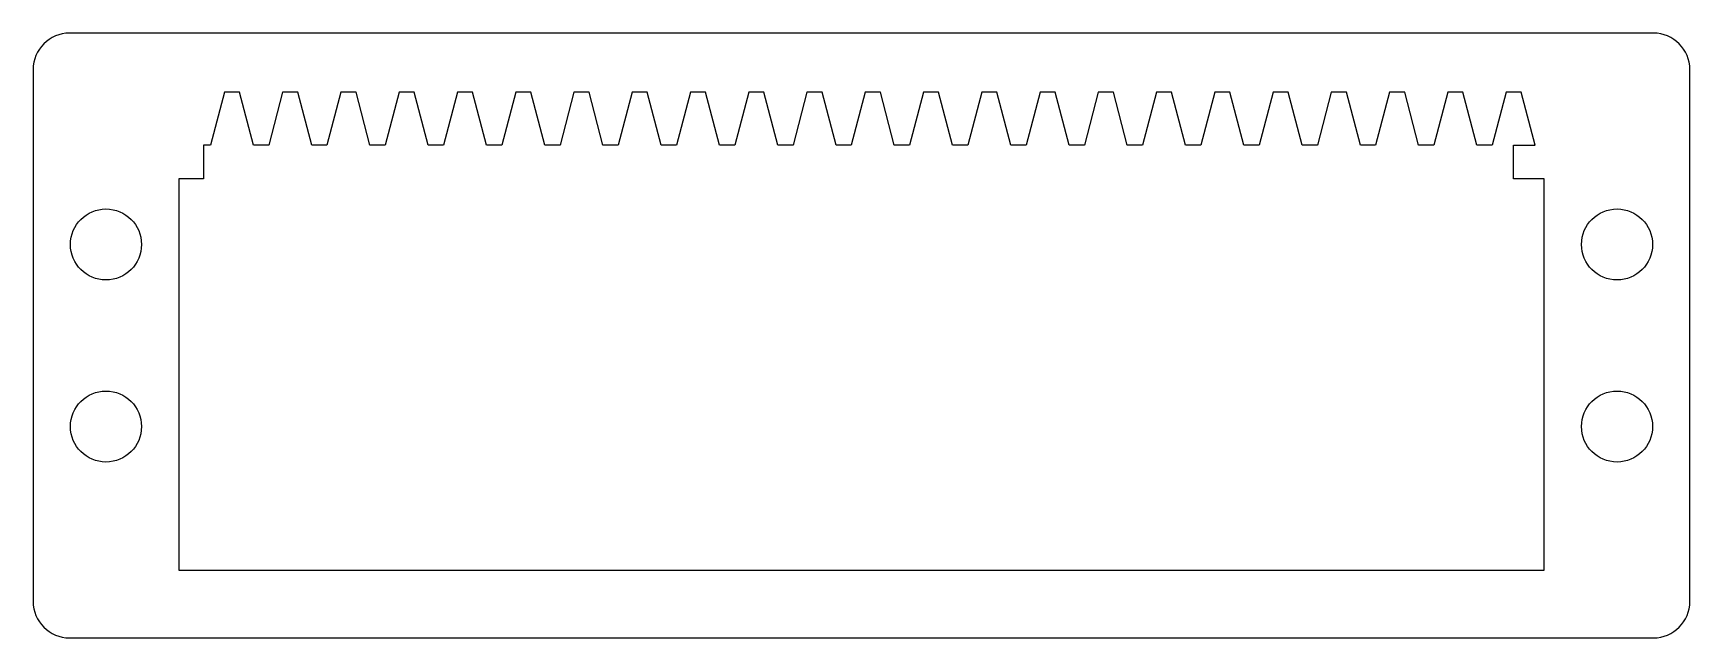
# Model space of a CAD drawing. Header units: millimetres. Extents: x 0 to 91, y -33.2 to 0.
import ezdxf

# ---------------------------------------------------------------- set-up
doc = ezdxf.new("R2010")
doc.units = ezdxf.units.MM

msp = doc.modelspace()

# ---------------------------------------------------------------- linework, layer by layer
at = {"color": 7, "linetype": 'Continuous', "lineweight": 25}
for p, q in [((89, 0), (2, 0)), ((0, -2), (0, -31.22)), ((91, -31.22), (91, -2)), ((10.505, -3.249), (9.74, -6.15)), ((11.335, -3.249), (10.505, -3.249)), ((12.1, -6.15), (11.335, -3.249)), ((13.705, -3.249), (12.94, -6.15)), ((14.535, -3.249), (13.705, -3.249)), ((15.3, -6.15), (14.535, -3.249)), ((16.905, -3.249), (16.14, -6.15)), ((17.735, -3.249), (16.905, -3.249)), ((18.5, -6.15), (17.735, -3.249)), ((20.105, -3.249), (19.34, -6.15)), ((20.935, -3.249), (20.105, -3.249)), ((21.7, -6.15), (20.935, -3.249)), ((23.305, -3.249), (22.54, -6.15)), ((24.135, -3.249), (23.305, -3.249)), ((24.9, -6.15), (24.135, -3.249)), ((26.505, -3.249), (25.74, -6.15)), ((27.335, -3.249), (26.505, -3.249)), ((28.1, -6.15), (27.335, -3.249)), ((29.705, -3.249), (28.94, -6.15)), ((30.535, -3.249), (29.705, -3.249)), ((31.3, -6.15), (30.535, -3.249)), ((32.905, -3.249), (32.14, -6.15)), ((33.735, -3.249), (32.905, -3.249)), ((34.5, -6.15), (33.735, -3.249)), ((36.105, -3.249), (35.34, -6.15)), ((36.935, -3.249), (36.105, -3.249)), ((37.7, -6.15), (36.935, -3.249)), ((39.305, -3.249), (38.54, -6.15)), ((40.135, -3.249), (39.305, -3.249)), ((40.9, -6.15), (40.135, -3.249)), ((42.505, -3.249), (41.74, -6.15)), ((43.335, -3.249), (42.505, -3.249)), ((44.1, -6.15), (43.335, -3.249)), ((45.705, -3.249), (44.94, -6.15)), ((46.535, -3.249), (45.705, -3.249)), ((47.3, -6.15), (46.535, -3.249)), ((48.905, -3.249), (48.14, -6.15)), ((49.735, -3.249), (48.905, -3.249)), ((50.5, -6.15), (49.735, -3.249)), ((52.105, -3.249), (51.34, -6.15)), ((52.935, -3.249), (52.105, -3.249)), ((53.7, -6.15), (52.935, -3.249)), ((55.305, -3.249), (54.54, -6.15)), ((56.135, -3.249), (55.305, -3.249)), ((56.9, -6.15), (56.135, -3.249)), ((58.505, -3.249), (57.74, -6.15)), ((59.335, -3.249), (58.505, -3.249)), ((60.1, -6.15), (59.335, -3.249)), ((61.705, -3.249), (60.94, -6.15)), ((62.535, -3.249), (61.705, -3.249)), ((63.3, -6.15), (62.535, -3.249)), ((64.905, -3.249), (64.14, -6.15)), ((65.735, -3.249), (64.905, -3.249)), ((66.5, -6.15), (65.735, -3.249)), ((68.105, -3.249), (67.34, -6.15)), ((68.935, -3.249), (68.105, -3.249)), ((69.7, -6.15), (68.935, -3.249)), ((71.305, -3.249), (70.54, -6.15)), ((72.135, -3.249), (71.305, -3.249)), ((72.9, -6.15), (72.135, -3.249)), ((74.505, -3.249), (73.74, -6.15)), ((75.335, -3.249), (74.505, -3.249)), ((76.1, -6.15), (75.335, -3.249)), ((77.705, -3.249), (76.94, -6.15)), ((78.535, -3.249), (77.705, -3.249)), ((79.3, -6.15), (78.535, -3.249)), ((80.905, -3.249), (80.14, -6.15)), ((81.735, -3.249), (80.905, -3.249)), ((82.5, -6.15), (81.735, -3.249)), ((9.35, -6.15), (9.35, -8)), ((9.74, -6.15), (9.35, -6.15)), ((12.94, -6.15), (12.1, -6.15)), ((16.14, -6.15), (15.3, -6.15)), ((19.34, -6.15), (18.5, -6.15)), ((22.54, -6.15), (21.7, -6.15)), ((25.74, -6.15), (24.9, -6.15)), ((28.94, -6.15), (28.1, -6.15)), ((32.14, -6.15), (31.3, -6.15)), ((35.34, -6.15), (34.5, -6.15)), ((38.54, -6.15), (37.7, -6.15)), ((41.74, -6.15), (40.9, -6.15)), ((44.94, -6.15), (44.1, -6.15)), ((48.14, -6.15), (47.3, -6.15)), ((51.34, -6.15), (50.5, -6.15)), ((54.54, -6.15), (53.7, -6.15)), ((57.74, -6.15), (56.9, -6.15)), ((60.94, -6.15), (60.1, -6.15)), ((64.14, -6.15), (63.3, -6.15)), ((67.34, -6.15), (66.5, -6.15)), ((70.54, -6.15), (69.7, -6.15)), ((73.74, -6.15), (72.9, -6.15)), ((76.94, -6.15), (76.1, -6.15)), ((80.14, -6.15), (79.3, -6.15)), ((81.32, -6.15), (82.5, -6.15)), ((81.32, -8), (81.32, -6.15)), ((8, -8), (8, -29.5)), ((9.35, -8), (8, -8)), ((83, -8), (81.32, -8)), ((83, -29.5), (83, -8)), ((8, -29.5), (83, -29.5)), ((2, -33.22), (89, -33.22))]:
    msp.add_line(p, q, dxfattribs=at)
for centre in [(4, -11.61), (87, -11.61), (4, -21.61), (87, -21.61)]:
    msp.add_circle(centre, 1.95, dxfattribs=at)
for centre, start, end in [((2, -2), 90, 180), ((89, -2), 0, 90), ((2, -31.22), 180, 270), ((89, -31.22), 270, 0)]:
    msp.add_arc(centre, 2, start, end, dxfattribs=at)

doc.saveas('drawing.dxf')
